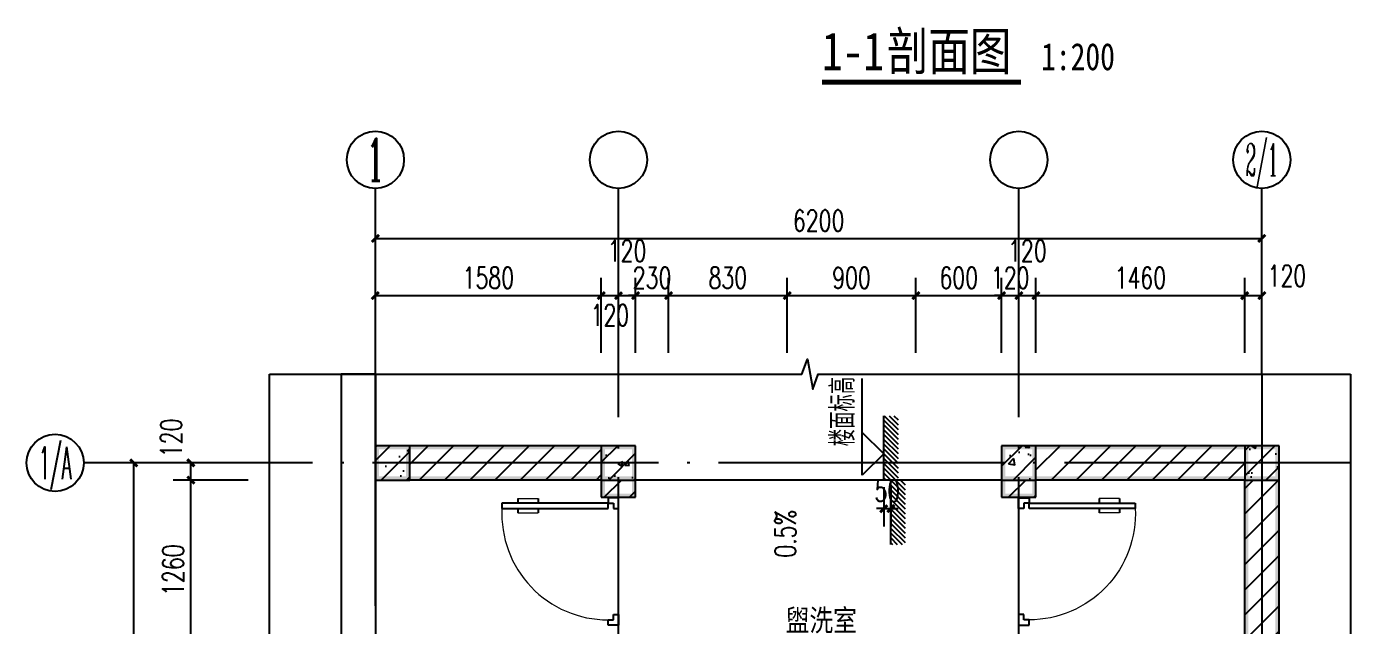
# Model space of a CAD drawing. Extents: x 14095202 to 14511487, y -1430609 to -90420.
# Drawn here: x 14390559 to 14427599, y -1336007 to -1319249 of the extents above; entities that cross this region are included whole.
import ezdxf
from ezdxf.enums import TextEntityAlignment as Align

# ---------------------------------------------------------------- set-up
doc = ezdxf.new("R2010")
doc.units = 0
doc.header["$LTSCALE"] = 1000
doc.header["$MEASUREMENT"] = 0
doc.linetypes.add('DOTE', pattern=[2.4200000000000004, 2, -0.2, 0.02, -0.2])
for name, color, linetype in [('AXIS', 3, 'Continuous'), ('AXIS_TEXT', 7, 'Continuous'), ('COLUMN', 2, 'Continuous'), ('DIM_ELEV', 3, 'Continuous'), ('DIM_SYMB', 3, 'Continuous'), ('DOTE', 1, 'DOTE'), ('PUB_DIM', 3, 'Continuous'), ('PUB_HATCH', 8, 'Continuous'), ('PUB_TEXT', 7, 'Continuous'), ('PUB_WALL', 9, 'Continuous'), ('WALL', 9, 'Continuous'), ('WALL-PARAPET', 6, 'Continuous'), ('WINDOW', 4, 'Continuous'), ('填充', 251, 'Continuous'), ('看线', 149, 'Continuous')]:
    doc.layers.add(name, color=color, linetype=linetype)
doc.styles.add('_TCH_AXIS', font='COMPLEX', dxfattribs={"bigfont": 'GBCBIG'})
doc.styles.add('_TCH_DIM', font='SIMPLEX', dxfattribs={"bigfont": 'GBCBIG'})
doc.styles.add('_TCH_DIM_T3', font='SIMPLEX', dxfattribs={"width": 0.7058823529411765, "bigfont": 'GBCBIG'})
doc.styles.add('COMPLEX', font='COMPLEX')
doc.styles.add('YAYA', font='', dxfattribs={"width": 0.8, "height": 1})
doc.styles.get('YAYA').set_extended_font_data('SimSun')
doc.dimstyles.new('_TCH_ARCH&&50', dxfattribs={"dimtxt": 148.75, "dimasz": 50, "dimexe": 125, "dimexo": 150, "dimgap": 50, "dimtad": 1, "dimdec": 0, "dimzin": 0, "dimdsep": 46, "dimtxsty": '_TCH_DIM_T3', "dimblk": 'ARCHTICK', "dimcen": 0.09, "dimclrt": 7, "dimazin": 2, "dimtfac": 1, "dimtdec": 0, "dimtix": 1, "dimtmove": 2, "dimatfit": 3, "dimfxl": 0, "dimtolj": 1, "dimtzin": 0, "dimarcsym": 0})
pattern_1 = [(45, (0, 89.755675), (-88.38838300365748, 88.3883830036575), [])]
pattern_2 = [(45, (0, 0), (-88.38834764831843, 88.38834764831844), []), (49.99999999999999, (0, 0), (358.6300913003767, -31.37606749129755), [37.5, -412.5]), (355, (0, 0), (-69.3756668065, 376.0960668500059), [30, -330]), (100.4514, (29.88584, -2.61467), (289.2546908570108, 344.7197710304768), [31.870095, -350.571056]), (46.18420000000002, (0, 100), (533.6205243128222, -82.75950716450905), [56.24999999999999, -618.7499999999999]), (96.6356, (44.4683725, 93.1033465), (467.3313527743517, 487.0589354502209), [47.805144, -525.8565]), (351.1842, (0, 100), (467.3309725668136, 487.0593004626623), [45, -495]), (21, (50, 75), (298.4535260592309, -201.3094453326694), [37.5, -412.5]), (326.0000000000001, (50, 75), (121.6576659607909, 362.5750225234265), [30, -330]), (71.4514, (74.8711165, 58.224197), (420.111314290745, 161.2652483549762), [31.870095, -350.571056]), (37.50000000000001, (0, 0), (6.079927658645334, 166.4469269156558), [0, -326, 0, -335, 0, -331.25]), (7.499999999999999, (0, 0), (131.5347687210743, 197.2058559411801), [0, -191, 0, -318.5, 0, -126.25]), (327.5, (-111.5, 0), (266.9112180862045, -11.27743586718988), [0, -125, 0, -390, 0, -517.5]), (317.5, (-161.5, 0), (291.5930846711931, 50.05249116615887), [0, -162.5, 0, -259, 0, -367.5])]

# ---------------------------------------------------------------- blocks, each defined once
blk = doc.blocks.new('A$C687E1119')
at = {"layer": '填充', "color": 148}
for p, q in [((99.99817921873182, 1777.743683399982), (122.2533696462633, 1799.998873827513)), ((99.99817921873182, 1710.391762492014), (189.605290554231, 1799.998873827513)), ((99.99817921873182, 1643.03984158393), (256.9572114621988, 1799.998873827513)), ((99.99817921873182, 1575.687920675962), (299.9981792187318, 1775.687920676079)), ((99.99817921873182, 1508.335999767878), (299.9981792188482, 1708.335999767995)), ((99.99817921873182, 1440.98407885991), (299.9981792187318, 1640.98407885991)), ((99.99817921873182, 1373.632157951826), (299.9981792187318, 1573.632157951826)), ((99.99817921873182, 1306.280237043859), (299.9981792187318, 1506.280237043859)), ((99.99817921873182, 1238.928316135891), (299.9981792187318, 1438.928316135891)), ((99.99817921873182, 1171.576395227807), (299.9981792187318, 1371.576395227807)), ((99.99817921873182, 1104.224474319839), (299.9981792187318, 1304.224474319839)), ((99.99817921873182, 1036.872553411755), (299.9981792187318, 1236.872553411755)), ((99.99817921873182, 969.520632503787), (299.9981792187318, 1169.520632503787)), ((-0.001820781268179417, 734.8167906877352), (299.9981792187318, 1034.816790687735)), ((99.99817921873182, 902.1687115957029), (299.9981792187318, 1102.168711595703)), ((232.5321832664777, 899.9988738275133), (299.9981792187318, 967.4648697797675)), ((-0.001820781268179417, 869.520632503787), (30.47642054234166, 899.9988738275133)), ((-0.001820781268179417, 802.1687115957029), (97.8283414504258, 899.9988738275133)), ((-0.001820781268179417, 667.4648697797675), (199.9981792187318, 867.4648697797675)), ((-0.001820781268179417, 600.1129488716833), (199.9981792187318, 800.1129488716833)), ((-0.001820781268179417, 532.7610279637156), (199.9981792187318, 732.7610279637156)), ((-0.001820781268179417, 465.4091070557479), (199.9981792187318, 665.4091070557479)), ((-0.001820781268179417, 398.0571861476637), (199.9981792187318, 598.0571861476637)), ((-0.001820781268179417, 330.7052652395796), (199.9981792187318, 530.7052652395796)), ((-0.001820781268179417, 263.3533443316119), (199.9981792187318, 463.3533443317283)), ((-0.001820781268179417, 196.0014234236442), (199.9981792187318, 396.0014234236442)), ((-0.001820781268179417, 128.64950251556), (199.9981792187318, 328.64950251556)), ((-0.001820781268179417, 61.29758160759229), (199.9981792187318, 261.2975816075923)), ((6.05139234662056, -0.001126172486692667), (199.9981792187318, 193.9456606996246)), ((73.4033132547047, -0.001126172486692667), (199.9981792187318, 126.5937397915404)), ((140.7552341627888, -0.001126172486692667), (199.9981792187318, 59.24181888345629))]:
    blk.add_line(p, q, dxfattribs=at)
at = {"layer": '看线', "color": 104}
blk.add_lwpolyline([(99.99817921873182, 1799.998873827513), (99.99817921873182, 899.9988738275133), (-0.001820781268179417, 899.9988738275133), (-0.001820781268179417, -0.001126172486692667)], dxfattribs=at)
blk = doc.blocks.new('$DorLib2D$00000009')
for p, q in [((0.4128784780300046, 0.9052619659617922), (0.4128784780300046, 0.08070055595349494)), ((0.4541065485304194, 0.9052619659617922), (0.4128784780300046, 0.9052619659617922)), ((0.4541065485304194, 0.08070055595349494), (0.4541065485304194, 0.9052619659617922)), ((0.4128784780300046, 0.7821568824082695), (0.3780038555081039, 0.7821568824082694)), ((0.4889811710523202, 0.7821568824082694), (0.4541065485304194, 0.7821568824082695)), ((0.4128784780300046, 0.6235084014994399), (0.3780038555081039, 0.6235084014994398)), ((0.4889811710523202, 0.6235084014994398), (0.4541065485304194, 0.6235084014994399)), ((-0.4941390729791224, 0.08070055595349494), (-0.4529110024787076, 0.08070055595349494)), ((-0.4941390729791224, -0.001755585047334795), (-0.4941390729791224, 0.08070055595349494)), ((-0.4529110024787076, 0.08070055595349494), (-0.4529110024787076, 0.03947248545308008)), ((-0.4529110024787076, 0.03947248545308008), (-0.4116829319782927, 0.03947248545308008)), ((-0.4116829319782927, 0.03947248545308008), (-0.4116829319782927, -0.001755585047334795)), ((0.4128784780300046, 0.08070055595349494), (0.4541065485304194, 0.08070055595349494)), ((0.4541065485304194, 0.03947248545308008), (0.4128784780300046, 0.03947248545308008)), ((0.4128784780300046, 0.03947248545308008), (0.4128784780300046, -0.001755585047334795)), ((0.4953346190308343, 0.08070055595349494), (0.4541065485304194, 0.08070055595349494)), ((0.4541065485304194, 0.08070055595349494), (0.4541065485304194, 0.03947248545308008)), ((0.4953346190308343, -0.001755585047334795), (0.4953346190308343, 0.08070055595349494)), ((-0.4941390729791224, -0.001755585047334795), (-0.4941390729791224, -0.001755585047334795)), ((-0.4116829319782927, -0.001755585047334795), (-0.4941390729791224, -0.001755585047334795)), ((0.4128784780300046, -0.001755585047334795), (0.4953346190308343, -0.001755585047334795)), ((0.4953346190308343, -0.001755585047334795), (0.4953346190308343, -0.001755585047334795))]:
    blk.add_line(p, q)
at = {"lineweight": 13}
for p, q in [((0.3780038555081039, 0.7821568824082694), (0.3780038555081039, 0.6235084014994398)), ((0.4889811710523202, 0.7821568824082694), (0.4889811710523202, 0.6235084014994398))]:
    blk.add_line(p, q, dxfattribs=at)
blk.add_arc((0.3716497624938499, 0.08173193500353383), 0.8245614100082972, 87.13397114007623, 180.0716668053313, dxfattribs=at)
blk = doc.blocks.new('_AXISO')
blk.add_circle((0, 0), 0.5)
at = {"layer": 'AXIS_TEXT', "style": 'COMPLEX', "width": 1.041666666666667}
blk.add_attdef('A', text='', height=0.56, dxfattribs=at).set_placement((-0.25, -0.28), (0.25, -0.28), align=Align.FIT)
blk = doc.blocks.new('_ArchTick')
at = {"color": 0, "linetype": 'ByBlock', "const_width": 0.4}
blk.add_lwpolyline([(-0.5, -0.5), (0.5, 0.5)], dxfattribs=at)
blk = doc.blocks.new('*D1175')
at = {"layer": 'AXIS', "color": 0, "lineweight": -2}
for p, q in [((-6320.000000238419, 650.0000000032596), (-6320.000000238419, 1575.000000002852)), ((-120.0000000037254, 650.0000000032596), (-120.0000000037254, 1575.000000002852)), ((-6320.000000238419, 1450.000000002852), (-120.0000000037254, 1450.000000002852))]:
    blk.add_line(p, q, dxfattribs=at)
at = {"layer": 'Defpoints', "color": 0}
for p in [(-120.0000000037254, 1450.000000002852), (-6320.000000238419, 500.0000000032596), (-120.0000000037255, 500.0000000032596)]:
    blk.add_point(p, dxfattribs=at)
at = {"layer": 'AXIS', "color": 0, "lineweight": -2, "xscale": 50, "yscale": 50, "zscale": 50, "rotation": 180}
blk.add_blockref('_ArchTick', (-6320.000000238419, 1450.000000002852), dxfattribs=at)
at = {"layer": 'AXIS', "color": 0, "lineweight": -2, "xscale": 50, "yscale": 50, "zscale": 50}
blk.add_blockref('_ArchTick', (-120.0000000037254, 1450.000000002852), dxfattribs=at)
at = {"layer": 'AXIS', "color": 7, "insert": (-3220.000000121072, 1574.375000002852), "char_height": 148.75, "attachment_point": 5, "style": '_TCH_DIM_T3'}
blk.add_mtext('\\A1;6200', dxfattribs=at)
blk = doc.blocks.new('*D1176')
at = {"layer": 'AXIS', "color": 0, "lineweight": -2}
for p, q in [((-6320.000000238419, 650.0000000032596), (-6320.000000238419, 1175.000000002852)), ((-4739.99999720417, 650.0000000032596), (-4739.99999720417, 1175.000000002852)), ((-6320.000000238419, 1050.000000002852), (-4739.99999720417, 1050.000000002852))]:
    blk.add_line(p, q, dxfattribs=at)
at = {"layer": 'Defpoints', "color": 0}
for p in [(-4739.99999720417, 1050.000000002852), (-6320.000000238419, 500.0000000032596), (-4739.99999720417, 500.0000000032596)]:
    blk.add_point(p, dxfattribs=at)
at = {"layer": 'AXIS', "color": 0, "lineweight": -2, "xscale": 50, "yscale": 50, "zscale": 50, "rotation": 180}
blk.add_blockref('_ArchTick', (-6320.000000238419, 1050.000000002852), dxfattribs=at)
at = {"layer": 'AXIS', "color": 0, "lineweight": -2, "xscale": 50, "yscale": 50, "zscale": 50}
blk.add_blockref('_ArchTick', (-4739.99999720417, 1050.000000002852), dxfattribs=at)
at = {"layer": 'AXIS', "color": 7, "insert": (-5529.999998721294, 1174.375000002852), "char_height": 148.75, "attachment_point": 5, "style": '_TCH_DIM_T3'}
blk.add_mtext('\\A1;1580', dxfattribs=at)
blk = doc.blocks.new('*D1177')
at = {"layer": 'AXIS', "color": 0, "lineweight": -2}
for p, q in [((-4739.99999720417, 650.0000000032596), (-4739.99999720417, 1175.000000002852)), ((-4620, 650.0000000032596), (-4620, 1175.000000002852)), ((-4739.99999720417, 1050.000000002852), (-4620, 1050.000000002852))]:
    blk.add_line(p, q, dxfattribs=at)
at = {"layer": 'Defpoints', "color": 0}
for p in [(-4620, 1050.000000002852), (-4739.99999720417, 500.0000000032596), (-4620, 500.0000000032596)]:
    blk.add_point(p, dxfattribs=at)
at = {"layer": 'AXIS', "color": 0, "lineweight": -2, "xscale": 50, "yscale": 50, "zscale": 50, "rotation": 180}
blk.add_blockref('_ArchTick', (-4739.99999720417, 1050.000000002852), dxfattribs=at)
at = {"layer": 'AXIS', "color": 0, "lineweight": -2, "xscale": 50, "yscale": 50, "zscale": 50}
blk.add_blockref('_ArchTick', (-4620, 1050.000000002852), dxfattribs=at)
at = {"layer": 'AXIS', "color": 7, "insert": (-4679.999998603016, 912.500000002794), "char_height": 148.75, "attachment_point": 5, "style": '_TCH_DIM_T3'}
blk.add_mtext('\\A1;120', dxfattribs=at)
blk = doc.blocks.new('*D1178')
at = {"layer": 'AXIS', "color": 0, "lineweight": -2}
for p, q in [((-4620, 650.0000000032596), (-4620, 1175.000000002852)), ((-4500, 650.0000000032596), (-4500, 1175.000000002852)), ((-4620, 1050.000000002852), (-4500, 1050.000000002852))]:
    blk.add_line(p, q, dxfattribs=at)
at = {"layer": 'Defpoints', "color": 0}
for p in [(-4500, 1050.000000002852), (-4620, 500.0000000032596), (-4500, 500.0000000032596)]:
    blk.add_point(p, dxfattribs=at)
at = {"layer": 'AXIS', "color": 0, "lineweight": -2, "xscale": 50, "yscale": 50, "zscale": 50, "rotation": 180}
blk.add_blockref('_ArchTick', (-4620, 1050.000000002852), dxfattribs=at)
at = {"layer": 'AXIS', "color": 0, "lineweight": -2, "xscale": 50, "yscale": 50, "zscale": 50}
blk.add_blockref('_ArchTick', (-4500, 1050.000000002852), dxfattribs=at)
at = {"layer": 'AXIS', "color": 7, "insert": (-4560, 1362.500000002794), "char_height": 148.75, "attachment_point": 5, "style": '_TCH_DIM_T3'}
blk.add_mtext('\\A1;120', dxfattribs=at)
blk = doc.blocks.new('*D1179')
at = {"layer": 'AXIS', "color": 0, "lineweight": -2}
for p, q in [((-4500, 650.0000000032596), (-4500, 1175.000000002852)), ((-4269.999992558733, 650.0000000032596), (-4269.999992558733, 1175.000000002852)), ((-4500, 1050.000000002852), (-4550, 1050.000000002852)), ((-4500, 1050.000000002852), (-4269.999992558733, 1050.000000002852)), ((-4269.999992558733, 1050.000000002852), (-4219.999992558733, 1050.000000002852))]:
    blk.add_line(p, q, dxfattribs=at)
at = {"layer": 'Defpoints', "color": 0}
for p in [(-4269.999992558733, 1050.000000002852), (-4500, 500.0000000032596), (-4269.999992558733, 500.0000000032596)]:
    blk.add_point(p, dxfattribs=at)
at = {"layer": 'AXIS', "color": 0, "lineweight": -2, "xscale": 50, "yscale": 50, "zscale": 50}
blk.add_blockref('_ArchTick', (-4500, 1050.000000002852), dxfattribs=at)
at = {"layer": 'AXIS', "color": 0, "lineweight": -2, "xscale": 50, "yscale": 50, "zscale": 50, "rotation": 180}
blk.add_blockref('_ArchTick', (-4269.999992558733, 1050.000000002852), dxfattribs=at)
at = {"layer": 'AXIS', "color": 7, "insert": (-4384.999996279366, 1174.375000002852), "char_height": 148.75, "attachment_point": 5, "style": '_TCH_DIM_T3'}
blk.add_mtext('\\A1;230', dxfattribs=at)
blk = doc.blocks.new('*D1180')
at = {"layer": 'AXIS', "color": 0, "lineweight": -2}
for p, q in [((-4269.999992558733, 650.0000000032596), (-4269.999992558733, 1175.000000002852)), ((-3440.000000014901, 650.0000000032596), (-3440.000000014901, 1175.000000002852)), ((-4269.999992558733, 1050.000000002852), (-3440.000000014901, 1050.000000002852))]:
    blk.add_line(p, q, dxfattribs=at)
at = {"layer": 'Defpoints', "color": 0}
for p in [(-3440.000000014901, 1050.000000002852), (-4269.999992558733, 500.0000000032596), (-3440.000000014901, 500.0000000032596)]:
    blk.add_point(p, dxfattribs=at)
at = {"layer": 'AXIS', "color": 0, "lineweight": -2, "xscale": 50, "yscale": 50, "zscale": 50, "rotation": 180}
blk.add_blockref('_ArchTick', (-4269.999992558733, 1050.000000002852), dxfattribs=at)
at = {"layer": 'AXIS', "color": 0, "lineweight": -2, "xscale": 50, "yscale": 50, "zscale": 50}
blk.add_blockref('_ArchTick', (-3440.000000014901, 1050.000000002852), dxfattribs=at)
at = {"layer": 'AXIS', "color": 7, "insert": (-3854.999996286817, 1174.375000002852), "char_height": 148.75, "attachment_point": 5, "style": '_TCH_DIM_T3'}
blk.add_mtext('\\A1;830', dxfattribs=at)
blk = doc.blocks.new('*D1181')
at = {"layer": 'AXIS', "color": 0, "lineweight": -2}
for p, q in [((-3440.000000014901, 650.0000000032596), (-3440.000000014901, 1175.000000002852)), ((-2540.000000014901, 650.0000000032596), (-2540.000000014901, 1175.000000002852)), ((-3440.000000014901, 1050.000000002852), (-2540.000000014901, 1050.000000002852))]:
    blk.add_line(p, q, dxfattribs=at)
at = {"layer": 'Defpoints', "color": 0}
for p in [(-2540.000000014901, 1050.000000002852), (-3440.000000014901, 500.0000000032596), (-2540.000000014901, 500.0000000032596)]:
    blk.add_point(p, dxfattribs=at)
at = {"layer": 'AXIS', "color": 0, "lineweight": -2, "xscale": 50, "yscale": 50, "zscale": 50, "rotation": 180}
blk.add_blockref('_ArchTick', (-3440.000000014901, 1050.000000002852), dxfattribs=at)
at = {"layer": 'AXIS', "color": 0, "lineweight": -2, "xscale": 50, "yscale": 50, "zscale": 50}
blk.add_blockref('_ArchTick', (-2540.000000014901, 1050.000000002852), dxfattribs=at)
at = {"layer": 'AXIS', "color": 7, "insert": (-2990.000000014901, 1174.375000002852), "char_height": 148.75, "attachment_point": 5, "style": '_TCH_DIM_T3'}
blk.add_mtext('\\A1;900', dxfattribs=at)
blk = doc.blocks.new('*D1182')
at = {"layer": 'AXIS', "color": 0, "lineweight": -2}
for p, q in [((-2540.000000014901, 650.0000000032596), (-2540.000000014901, 1175.000000002852)), ((-1939.999999986961, 650.0000000032596), (-1939.999999986961, 1175.000000002852)), ((-2540.000000014901, 1050.000000002852), (-1939.999999986961, 1050.000000002852))]:
    blk.add_line(p, q, dxfattribs=at)
at = {"layer": 'Defpoints', "color": 0}
for p in [(-1939.999999986961, 1050.000000002852), (-2540.000000014901, 500.0000000032596), (-1939.999999986961, 500.0000000032596)]:
    blk.add_point(p, dxfattribs=at)
at = {"layer": 'AXIS', "color": 0, "lineweight": -2, "xscale": 50, "yscale": 50, "zscale": 50, "rotation": 180}
blk.add_blockref('_ArchTick', (-2540.000000014901, 1050.000000002852), dxfattribs=at)
at = {"layer": 'AXIS', "color": 0, "lineweight": -2, "xscale": 50, "yscale": 50, "zscale": 50}
blk.add_blockref('_ArchTick', (-1939.999999986961, 1050.000000002852), dxfattribs=at)
at = {"layer": 'AXIS', "color": 7, "insert": (-2240.000000000931, 1174.375000002852), "char_height": 148.75, "attachment_point": 5, "style": '_TCH_DIM_T3'}
blk.add_mtext('\\A1;600', dxfattribs=at)
blk = doc.blocks.new('*D1183')
at = {"layer": 'AXIS', "color": 0, "lineweight": -2}
for p, q in [((-1939.999999986961, 650.0000000032596), (-1939.999999986961, 1175.000000002852)), ((-1819.999999990687, 650.0000000032596), (-1819.999999990687, 1175.000000002852)), ((-1939.999999986961, 1050.000000002852), (-1989.999999986961, 1050.000000002852)), ((-1939.999999986961, 1050.000000002852), (-1819.999999990687, 1050.000000002852)), ((-1819.999999990687, 1050.000000002852), (-1769.999999990687, 1050.000000002852))]:
    blk.add_line(p, q, dxfattribs=at)
at = {"layer": 'Defpoints', "color": 0}
for p in [(-1819.999999990687, 1050.000000002852), (-1939.999999986961, 500.0000000032596), (-1819.999999990687, 500.0000000032596)]:
    blk.add_point(p, dxfattribs=at)
at = {"layer": 'AXIS', "color": 0, "lineweight": -2, "xscale": 50, "yscale": 50, "zscale": 50}
blk.add_blockref('_ArchTick', (-1939.999999986961, 1050.000000002852), dxfattribs=at)
at = {"layer": 'AXIS', "color": 0, "lineweight": -2, "xscale": 50, "yscale": 50, "zscale": 50, "rotation": 180}
blk.add_blockref('_ArchTick', (-1819.999999990687, 1050.000000002852), dxfattribs=at)
at = {"layer": 'AXIS', "color": 7, "insert": (-1879.999999988824, 1174.375000002852), "char_height": 148.75, "attachment_point": 5, "style": '_TCH_DIM_T3'}
blk.add_mtext('\\A1;120', dxfattribs=at)
blk = doc.blocks.new('*D1184')
at = {"layer": 'AXIS', "color": 0, "lineweight": -2}
for p, q in [((-1819.999999990687, 650.0000000032596), (-1819.999999990687, 1175.000000002852)), ((-1700.000000059605, 650.0000000032596), (-1700.000000059605, 1175.000000002852)), ((-1819.999999990687, 1050.000000002852), (-1700.000000059605, 1050.000000002852))]:
    blk.add_line(p, q, dxfattribs=at)
at = {"layer": 'Defpoints', "color": 0}
for p in [(-1700.000000059605, 1050.000000002852), (-1819.999999990687, 500.0000000032596), (-1700.000000059605, 500.0000000032596)]:
    blk.add_point(p, dxfattribs=at)
at = {"layer": 'AXIS', "color": 0, "lineweight": -2, "xscale": 50, "yscale": 50, "zscale": 50, "rotation": 180}
blk.add_blockref('_ArchTick', (-1819.999999990687, 1050.000000002852), dxfattribs=at)
at = {"layer": 'AXIS', "color": 0, "lineweight": -2, "xscale": 50, "yscale": 50, "zscale": 50}
blk.add_blockref('_ArchTick', (-1700.000000059605, 1050.000000002852), dxfattribs=at)
at = {"layer": 'AXIS', "color": 7, "insert": (-1760.000000026077, 1362.500000002794), "char_height": 148.75, "attachment_point": 5, "style": '_TCH_DIM_T3'}
blk.add_mtext('\\A1;120', dxfattribs=at)
blk = doc.blocks.new('*D1185')
at = {"layer": 'AXIS', "color": 0, "lineweight": -2}
for p, q in [((-1700.000000059605, 650.0000000032596), (-1700.000000059605, 1175.000000002852)), ((-239.9999999664725, 650.0000000032596), (-239.9999999664725, 1175.000000002852)), ((-1700.000000059605, 1050.000000002852), (-239.9999999664725, 1050.000000002852))]:
    blk.add_line(p, q, dxfattribs=at)
at = {"layer": 'Defpoints', "color": 0}
for p in [(-239.9999999664725, 1050.000000002852), (-1700.000000059605, 500.0000000032596), (-239.9999999664725, 500.0000000032596)]:
    blk.add_point(p, dxfattribs=at)
at = {"layer": 'AXIS', "color": 0, "lineweight": -2, "xscale": 50, "yscale": 50, "zscale": 50, "rotation": 180}
blk.add_blockref('_ArchTick', (-1700.000000059605, 1050.000000002852), dxfattribs=at)
at = {"layer": 'AXIS', "color": 0, "lineweight": -2, "xscale": 50, "yscale": 50, "zscale": 50}
blk.add_blockref('_ArchTick', (-239.9999999664725, 1050.000000002852), dxfattribs=at)
at = {"layer": 'AXIS', "color": 7, "insert": (-970.0000000130385, 1174.375000002852), "char_height": 148.75, "attachment_point": 5, "style": '_TCH_DIM_T3'}
blk.add_mtext('\\A1;1460', dxfattribs=at)
blk = doc.blocks.new('*D1186')
at = {"layer": 'AXIS', "color": 0, "lineweight": -2}
for p, q in [((-239.9999999664725, 650.0000000032596), (-239.9999999664725, 1175.000000002852)), ((-120.0000000037254, 650.0000000032596), (-120.0000000037253, 1175.000000002852)), ((-239.9999999664725, 1050.000000002852), (-120.0000000037254, 1050.000000002852))]:
    blk.add_line(p, q, dxfattribs=at)
at = {"layer": 'Defpoints', "color": 0}
for p in [(-120.0000000037254, 1050.000000002852), (-239.9999999664725, 500.0000000032596), (-120.0000000037254, 500.0000000032596)]:
    blk.add_point(p, dxfattribs=at)
at = {"layer": 'AXIS', "color": 0, "lineweight": -2, "xscale": 50, "yscale": 50, "zscale": 50, "rotation": 180}
blk.add_blockref('_ArchTick', (-239.9999999664725, 1050.000000002852), dxfattribs=at)
at = {"layer": 'AXIS', "color": 0, "lineweight": -2, "xscale": 50, "yscale": 50, "zscale": 50}
blk.add_blockref('_ArchTick', (-120.0000000037254, 1050.000000002852), dxfattribs=at)
at = {"layer": 'AXIS', "color": 7, "insert": (54.99999999627471, 1187.500000002794), "char_height": 148.75, "attachment_point": 5, "style": '_TCH_DIM_T3'}
blk.add_mtext('\\A1;120', dxfattribs=at)
blk = doc.blocks.new('*D1187')
at = {"layer": 'AXIS', "color": 0, "lineweight": -2}
for p, q in [((-7209.999999780208, -120.0000000000582), (-8135.0000001695, -120.0000000000579)), ((-8010.000000169501, -5219.999999973457), (-8010.0000001695, -120.0000000000579)), ((-7209.999999780208, -5219.999999973457), (-8135.000000169501, -5219.999999973457))]:
    blk.add_line(p, q, dxfattribs=at)
at = {"layer": 'Defpoints', "color": 0}
for p in [(-8010.0000001695, -120.0000000000579), (-7059.999999780208, -120.0000000000582), (-7059.999999780208, -5219.999999973457)]:
    blk.add_point(p, dxfattribs=at)
at = {"layer": 'AXIS', "color": 0, "lineweight": -2, "xscale": 50, "yscale": 50, "zscale": 50}
for p, rotation in [((-8010.0000001695, -120.0000000000579), 90), ((-8010.000000169501, -5219.999999973457), 270)]:
    blk.add_blockref('_ArchTick', p, dxfattribs=dict(at, rotation=rotation))
at = {"layer": 'AXIS', "color": 7, "insert": (-8134.3750001695, -2669.999999986759), "char_height": 148.75, "attachment_point": 5, "rotation": 90, "style": '_TCH_DIM_T3'}
blk.add_mtext('\\A1;5100', dxfattribs=at)
blk = doc.blocks.new('*D1195')
at = {"layer": 'AXIS', "color": 0, "lineweight": -2}
for p, q in [((-7209.999999780208, -239.9999999560532), (-7735.000000169501, -239.999999956053)), ((-7610.000000169501, -1500), (-7610.000000169501, -239.9999999560531)), ((-7209.999999780208, -1500), (-7735.000000169501, -1500))]:
    blk.add_line(p, q, dxfattribs=at)
at = {"layer": 'Defpoints', "color": 0}
for p in [(-7610.000000169501, -239.9999999560531), (-7059.999999780208, -239.9999999560532), (-7059.999999780208, -1500)]:
    blk.add_point(p, dxfattribs=at)
at = {"layer": 'AXIS', "color": 0, "lineweight": -2, "xscale": 50, "yscale": 50, "zscale": 50}
for p, rotation in [((-7610.000000169501, -239.9999999560531), 90), ((-7610.000000169501, -1500), 270)]:
    blk.add_blockref('_ArchTick', p, dxfattribs=dict(at, rotation=rotation))
at = {"layer": 'AXIS', "color": 7, "insert": (-7734.375000169501, -869.9999999780277), "char_height": 148.75, "attachment_point": 5, "rotation": 90, "style": '_TCH_DIM_T3'}
blk.add_mtext('\\A1;1260', dxfattribs=at)
blk = doc.blocks.new('*D1196')
at = {"layer": 'AXIS', "color": 0, "lineweight": -2}
for p, q in [((-7209.999999780208, -120.0000000000582), (-7735.000000169501, -120.000000000058)), ((-7610.000000169501, -239.9999999560531), (-7610.000000169501, -120.0000000000581)), ((-7209.999999780208, -239.9999999560532), (-7735.000000169501, -239.999999956053))]:
    blk.add_line(p, q, dxfattribs=at)
at = {"layer": 'Defpoints', "color": 0}
for p in [(-7610.000000169501, -120.0000000000581), (-7059.999999780208, -120.0000000000582), (-7059.999999780208, -239.9999999560532)]:
    blk.add_point(p, dxfattribs=at)
at = {"layer": 'AXIS', "color": 0, "lineweight": -2, "xscale": 50, "yscale": 50, "zscale": 50}
for p, rotation in [((-7610.000000169501, -120.0000000000581), 90), ((-7610.000000169501, -239.9999999560531), 270)]:
    blk.add_blockref('_ArchTick', p, dxfattribs=dict(at, rotation=rotation))
at = {"layer": 'AXIS', "color": 7, "insert": (-7747.500000169501, 55), "char_height": 148.75, "attachment_point": 5, "rotation": 90, "style": '_TCH_DIM_T3'}
blk.add_mtext('\\A1;120', dxfattribs=at)
blk = doc.blocks.new('*D1226')
at = {"layer": 'Defpoints', "color": 0}
for p in [(-2764.414251893759, -140.000000243308), (-2714.414251893759, -140.000000243308), (-2714.414251893759, -440.000000243308)]:
    blk.add_point(p, dxfattribs=at)
at = {"layer": 'PUB_DIM', "color": 0, "lineweight": -2}
for p, q in [((-2764.414251893759, -290.000000243308), (-2764.414251893759, -565.000000243308)), ((-2714.414251893759, -290.000000243308), (-2714.414251893759, -565.000000243308)), ((-2764.414251893759, -440.000000243308), (-2814.414251893759, -440.000000243308)), ((-2764.414251893759, -440.000000243308), (-2714.414251893759, -440.000000243308)), ((-2714.414251893759, -440.000000243308), (-2664.414251893759, -440.000000243308))]:
    blk.add_line(p, q, dxfattribs=at)
at = {"layer": 'PUB_DIM', "color": 0, "lineweight": -2, "xscale": 50, "yscale": 50, "zscale": 50}
blk.add_blockref('_ArchTick', (-2764.414251893759, -440.000000243308), dxfattribs=at)
at = {"layer": 'PUB_DIM', "color": 0, "lineweight": -2, "xscale": 50, "yscale": 50, "zscale": 50, "rotation": 180}
blk.add_blockref('_ArchTick', (-2714.414251893759, -440.000000243308), dxfattribs=at)
at = {"layer": 'PUB_DIM', "color": 7, "insert": (-2739.414251893759, -315.625000243308), "char_height": 148.75, "attachment_point": 5, "style": '_TCH_DIM_T3'}
blk.add_mtext('\\A1;50', dxfattribs=at)
blk = doc.blocks.new('A$C63721CB0')
at = {"layer": 'COLUMN'}
for points in [[(-4500.000000001863, 0), (-4740.000000001863, 0), (-4715.000000001863, -25), (-4525.000000001863, -25)], [(-4740.000000001863, 0), (-4740.000000001863, -240), (-4715.000000001863, -215), (-4715.000000001863, -25)], [(-4500.000000001863, -240), (-4500.000000001863, 0), (-4525.000000001863, -25), (-4525.000000001863, -215)], [(-1700.000000001863, 0), (-1940.000000001863, 0), (-1915.000000001863, -25), (-1725.000000001863, -25)], [(-1940.000000001863, 0), (-1940.000000001863, -240), (-1915.000000001863, -215), (-1915.000000001863, -25)], [(-1700.000000001863, -240), (-1700.000000001863, 0), (-1725.000000001863, -25), (-1725.000000001863, -215)], [(0, 0), (-240, 0), (-215, -25), (-25, -25)], [(-240, 0), (-240, -240), (-215, -215), (-215, -25)], [(0, -240), (0, 0), (-25, -25), (-25, -215)], [(-6080.000000245869, -1.776497811079025e-07), (-6320.000000245869, -1.776497811079025e-07), (-6295.000000245869, -25.00000017764978), (-6105.000000245869, -25.00000017764978)], [(-6320.000000245869, -1.776497811079025e-07), (-6320.000000245869, -240.0000001776498), (-6295.000000245869, -215.0000001776498), (-6295.000000245869, -25.00000017764978)], [(-6080.000000245869, -240.0000001776498), (-6080.000000245869, -1.776497811079025e-07), (-6105.000000245869, -25.00000017764978), (-6105.000000245869, -215.0000001776498)], [(-6320.000000245869, -240.0000001776498), (-6080.000000245869, -240.0000001776498), (-6105.000000245869, -215.0000001776498), (-6295.000000245869, -215.0000001776498)], [(-4740.000000001863, -240), (-4500.000000001863, -240), (-4525.000000001863, -215), (-4715.000000001863, -215)], [(-1940.000000001863, -240), (-1700.000000001863, -240), (-1725.000000001863, -215), (-1915.000000001863, -215)], [(-240, -240), (0, -240), (-25, -215), (-215, -215)]]:
    blk.add_hatch(color=256, dxfattribs=at).paths.add_polyline_path(points)
at = {"layer": 'PUB_HATCH'}
h = blk.add_hatch(dxfattribs=at)
h.set_pattern_fill('普通砖', color=256, scale=50, style=0)
h.set_pattern_definition(pattern_1)
h.paths.add_polyline_path([(-6080.000000245869, -1.776497811079025e-07), (-6080.000000245869, -240), (-4740.000000001863, -240), (-4740.000000001863, 0)])
h = blk.add_hatch(dxfattribs=at)
h.set_pattern_fill('钢筋混凝土', color=256, scale=50, style=0)
h.set_pattern_definition(pattern_2)
h.paths.add_polyline_path([(-4740.000000001863, -240), (-4500.000000001863, -240), (-4500.000000001863, 0), (-4740.000000001863, 0)])
h = blk.add_hatch(dxfattribs=at)
h.set_pattern_fill('钢筋混凝土', color=256, scale=50, style=0)
h.set_pattern_definition(pattern_2)
h.paths.add_polyline_path([(-1940.000000001863, -240), (-1700.000000001863, -240), (-1700.000000001863, 0), (-1940.000000001863, 0)])
h = blk.add_hatch(dxfattribs=at)
h.set_pattern_fill('普通砖', color=256, scale=50, style=0)
h.set_pattern_definition(pattern_1)
h.paths.add_polyline_path([(-1700.000000001863, 0), (-1700.000000001863, -240), (-240, -240), (-240, 0)])
h = blk.add_hatch(dxfattribs=at)
h.set_pattern_fill('钢筋混凝土', color=256, scale=50, style=0)
h.set_pattern_definition(pattern_2)
h.paths.add_polyline_path([(-240, -240), (0, -240), (0, 0), (-240, 0)])
h = blk.add_hatch(dxfattribs=at)
h.set_pattern_fill('钢筋混凝土', color=256, scale=50, style=0)
h.set_pattern_definition(pattern_2)
h.paths.add_polyline_path([(-6320.000000245869, -240.0000001776498), (-6080.000000245869, -240.0000001776498), (-6080.000000245869, -1.776497811079025e-07), (-6320.000000245869, -1.776497811079025e-07)])
h = blk.add_hatch(dxfattribs=at)
h.set_pattern_fill('普通砖', color=256, scale=50, style=0)
h.set_pattern_definition(pattern_1)
h.paths.add_polyline_path([(-4500.000000001863, -240), (-4740.000000001863, -240), (-4740.000000001863, -360.0000000733416), (-4500.000000001863, -360.0000000733416)])
h = blk.add_hatch(dxfattribs=at)
h.set_pattern_fill('普通砖', color=256, scale=50, style=0)
h.set_pattern_definition(pattern_1)
h.paths.add_polyline_path([(-1700.000000001863, -240), (-1940.000000001863, -240), (-1940.000000001863, -360.0000000733416), (-1700.000000001863, -360.0000000733417)])
h = blk.add_hatch(dxfattribs=at)
h.set_pattern_fill('普通砖', color=256, scale=50, style=0)
h.set_pattern_definition(pattern_1)
h.paths.add_polyline_path([(-1.862645149230957e-09, -240), (-240.0000000018626, -240), (-240.0000000018626, -5219.999999973457), (-1.862645149230957e-09, -5219.999999973457)])
at = {"layer": 'PUB_WALL'}
for points in [[(-6080.000000245869, -1.776497811079025e-07), (-6080.000000245869, -24.99999999999999), (-4740.000000001863, -24.99999999999996), (-4740.000000001863, 0)], [(-1700.000000001863, 0), (-1700.000000001863, -25), (-240, -24.99999999999996), (-240, 0)], [(-6080.000000245869, -215), (-6080.000000245869, -240), (-4740.000000001863, -240), (-4740.000000001863, -215)], [(-4715.000000001863, -240), (-4740.000000001863, -240), (-4740.000000001863, -360.0000000733416), (-4715.000000001863, -335.0000000733417)], [(-4500.000000001863, -240), (-4525.000000001863, -239.9999999999999), (-4525.000000001863, -335.0000000733417), (-4500.000000001863, -360.0000000733416)], [(-1915.000000001863, -240), (-1940.000000001863, -240), (-1940.000000001863, -360.0000000733416), (-1915.000000001863, -335.0000000733417)], [(-1700.000000001863, -240), (-1725.000000001863, -240), (-1725.000000001863, -335.0000000733418), (-1700.000000001863, -360.0000000733417)], [(-1700.000000001863, -215), (-1700.000000001863, -240), (-240, -240), (-240.0000000000001, -215)], [(-215.0000000018626, -240), (-240.0000000018626, -240), (-240.0000000018626, -5219.999999973457), (-215.0000000018626, -5219.999999973457)], [(-1.862645149230957e-09, -240), (-25.00000000186265, -239.9999999999995), (-25.00000000186265, -5219.999999973457), (-1.862645149230957e-09, -5219.999999973457)], [(-4740.000000001863, -360.0000000733416), (-4500.000000001863, -360.0000000733416), (-4525.000000001863, -335.0000000733417), (-4715.000000001863, -335.0000000733417)], [(-1940.000000001863, -360.0000000733416), (-1700.000000001863, -360.0000000733417), (-1725.000000001863, -335.0000000733418), (-1915.000000001863, -335.0000000733417)]]:
    blk.add_hatch(color=256, dxfattribs=at).paths.add_polyline_path(points)
at = {"layer": 'AXIS'}
for p, q in [((-6320.000000238419, 500.0000000032596), (-6320.000000238419, 1800.000000002852)), ((-4620.000000001863, 500.0000000032596), (-4620.000000001863, 1800.000000002852)), ((-1819.999999990687, 500.0000000032596), (-1819.999999990686, 1800.000000002852)), ((-120.0000000037253, 500.0000000032596), (-120.0000000037249, 1800.000000002852)), ((-7059.999999780207, -120.0000000000582), (-8360.0000001695, -120.0000000000581))]:
    blk.add_line(p, q, dxfattribs=at)
at = {"layer": 'COLUMN'}
for p, q in [((-4500.000000001863, 0), (-4740.000000001863, 0)), ((-4740.000000001863, 0), (-4740.000000001863, -240)), ((-4500.000000001863, -240), (-4500.000000001863, 0)), ((-1700.000000001863, 0), (-1940.000000001863, 0)), ((-1940.000000001863, 0), (-1940.000000001863, -240)), ((-1700.000000001863, -240), (-1700.000000001863, 0)), ((0, 0), (-240, 0)), ((-240, 0), (-240, -240)), ((0, -240), (0, 0)), ((-6080.000000245869, -1.776497811079025e-07), (-6320.000000245869, -1.776497811079025e-07)), ((-6320.000000245869, -1.776497811079025e-07), (-6320.000000245869, -240.0000001776498)), ((-6080.000000245869, -240.0000001776498), (-6080.000000245869, -1.776497811079025e-07)), ((-6320.000000245869, -240.0000001776498), (-6080.000000245869, -240.0000001776498)), ((-4740.000000001863, -240), (-4500.000000001863, -240)), ((-1940.000000001863, -240), (-1700.000000001863, -240)), ((-240, -240), (0, -240))]:
    blk.add_line(p, q, dxfattribs=at)
at = {"layer": 'DIM_ELEV'}
for p, q in [((-2914.414251893759, -206.3810773093719), (-2914.414251893759, 469.3478535765316)), ((-2764.414251893759, -56.3810773093719), (-2914.414251893759, 93.6189226906281)), ((-2764.414251893759, -56.3810773093719), (-2914.414251893759, -206.3810773093719))]:
    blk.add_line(p, q, dxfattribs=at)
at = {"layer": 'DIM_SYMB'}
for points in [[(-7060.000000283122, 500.0000000034925), (-3336.250000143424, 500.000000001656), (-3298.033125545421, 605.0000000016371), (-3261.004459596747, 395.0000000016188), (-3223.750000143424, 500.0000000016005), (499.9999999962747, 499.999999999764)], [(-7060.00000100024, -5960.000000632834), (-7060.000000647926, -2786.250000314671), (-7165.000000643683, -2748.033125705063), (-6955.000000639572, -2711.004459779598), (-7060.000000635438, -2673.750000314671), (-7060.000000283122, 500.0000000034925)], [(499.9999999962747, 499.9999999997672), (499.9999999962741, -2673.749999984051), (604.9999999962741, -2711.966874582002), (394.9999999962741, -2748.99554053078), (499.9999999962741, -2786.249999984051), (499.9999999962735, -5959.999999967869)]]:
    blk.add_lwpolyline(points, dxfattribs=at)
blk.add_lwpolyline([(-3325.972214065492, -312.3858710932545, 0, 0, 0), (-3325.972214065492, -762.3858710988425, 40.00000000000001, 0, 0), (-3325.972214065492, -912.3858710988425, 0, 0, 0)], format="xyseb", dxfattribs=at)
at = {"layer": 'DOTE'}
for p, q in [((-6320.000000238419, -5959.999999967869), (-6320.000000238419, 500.0000000032596)), ((-4620.000000001863, -2220), (-4620.000000001863, 500.0000000023283)), ((-1820.000000001863, -2220), (-1820.000000001863, 500.0000000009313)), ((-120.0000000279397, 500), (-120.0000000037253, -5959.999999967869)), ((500, -120), (-7060.000000229105, -120))]:
    blk.add_line(p, q, dxfattribs=at)
at = {"layer": 'WALL'}
for p, q in [((-4740.000000001863, -0), (-6080.000000245869, 0)), ((-240, -0), (-1700.000000001863, 0)), ((-4740.000000001863, -240), (-6080.000000245869, -240)), ((-4740.000000001863, -240), (-4740.000000001863, -360.0000000733416)), ((-4500.000000001863, -360.0000000733416), (-4500.000000001863, -240)), ((-1940.000000001863, -240), (-1940.000000001863, -360.0000000733416)), ((-1700.000000001863, -360.0000000733417), (-1700.000000001863, -240)), ((-240.0000000018626, -240), (-1700.000000001863, -240)), ((-240.0000000018626, -5219.999999973457), (-240.0000000018626, -240)), ((-1.862645149230957e-09, -5219.999999973457), (-1.862645149230957e-09, -240)), ((-4740.000000001863, -360.0000000733416), (-4500.000000001863, -360.0000000733416)), ((-1940.000000001863, -360.0000000733416), (-1700.000000001863, -360.0000000733417))]:
    blk.add_line(p, q, dxfattribs=at)
at = {"layer": 'WALL-PARAPET'}
for p, q in [((-6560.000000238419, 500.0000000032597), (-6560.000000238419, -80.05925100622696)), ((-6320.000000238419, 500.0000000032596), (-6560.000000238419, 500.0000000032597)), ((-6320.000000238419, 500.0000000032596), (-6320.000000238419, -1.776497811079025e-07)), ((-6560.000000238419, -80.05925100622696), (-6560.000000238419, -5459.999999973458)), ((-6320.000000238419, -240.0000001776498), (-6320.000000238419, -5219.999999973457))]:
    blk.add_line(p, q, dxfattribs=at)
at = {"layer": 'WINDOW'}
blk.add_line((-1939.999999785796, -240.0000003520399), (-4500.000000001863, -240), dxfattribs=at)
at = {"extrusion": (0, 0, -1), "xscale": 0.5, "yscale": 0.5, "zscale": -0.5, "rotation": 180}
blk.add_blockref('A$C687E1119', (2764.41334150359, 209.9994366716128), dxfattribs=at)
at = {"layer": 'AXIS'}
ref = blk.add_blockref('_AXISO', (-6320.000000238419, 2000.000000002852), dxfattribs=dict(at, xscale=400, yscale=400, zscale=400))
ref.add_attrib('A', '1', dxfattribs={"layer": 'AXIS_TEXT', "ltscale": 0.5, "height": 294.1264096057785, "style": '_TCH_AXIS'}).set_placement((-6383.027088011086, 1852.936795199963), (-6256.972912465752, 1852.936795199963), align=Align.FIT)
at = {"layer": 'AXIS', "xscale": 400, "yscale": 400, "zscale": 400}
for p in [(-4620.000000001863, 2000.000000002852), (-1819.999999990686, 2000.000000002852)]:
    blk.add_blockref('_AXISO', p, dxfattribs=at)
at = {"layer": 'AXIS'}
ref = blk.add_blockref('_AXISO', (-120.0000000037248, 2000.000000002852), dxfattribs=dict(at, xscale=400, yscale=400, zscale=400))
ref.add_attrib('A', '2/1', dxfattribs={"layer": 'AXIS_TEXT', "ltscale": 0.5, "height": 226.2741699796952, "style": '_TCH_AXIS', "width": 0.411764705882353}).set_placement((-233.1370849935724, 1886.862915013005), (-6.862915013877227, 1886.862915013005), align=Align.FIT)
ref = blk.add_blockref('_AXISO', (-8560.0000001695, -120.000000000058), dxfattribs=dict(at, xscale=400, yscale=400, zscale=400))
ref.add_attrib('A', '1/A', dxfattribs={"layer": 'AXIS_TEXT', "ltscale": 0.5, "height": 226.2741699796952, "style": '_TCH_AXIS', "width": 0.3818181818181851}).set_placement((-8673.13708515935, -233.1370849899056), (-8446.862915179652, -233.1370849899056), align=Align.FIT)
at = {"layer": 'WINDOW', "xscale": 900, "zscale": 900, "rotation": 90}
for p, yscale in [((-4620.000000001863, -810.0000000733417), 900), ((-1820.000000001863, -810.0000000733417), -900)]:
    blk.add_blockref('$DorLib2D$00000009', p, dxfattribs=dict(at, yscale=yscale))
at = {"layer": 'PUB_TEXT', "style": '_TCH_DIM'}
blk.add_text('楼面标高', height=168.7943262411347, rotation=90, dxfattribs=at).set_placement((-2966.914251893759, -3.630869827723785))
at = {"layer": 'PUB_TEXT', "style": '_TCH_DIM', "width": 0.7058823529411765}
blk.add_text('0.5%%%', height=148.75, rotation=90, dxfattribs=at).set_placement((-3378.472214065492, -782.3858710960485))
at = {"layer": 'PUB_TEXT', "style": 'YAYA', "width": 0.8}
blk.add_text('盥洗室', height=151.8987341772152, dxfattribs=at).set_placement((-3449.798137065023, -1296.556548628025))
at = {"layer": 'AXIS'}
for p1, p2, distance, text, picture, middle in [((-6320.000000238419, 500.0000000032596), (-120.0000000037255, 500.0000000032596), 949.9999999995923, '6200', '*D1175', (-3220.000000121072, 1574.375000002852)), ((-6320.000000238419, 500.0000000032596), (-4739.99999720417, 500.0000000032596), 549.9999999995923, '1580', '*D1176', (-5529.999998721294, 1174.375000002852)), ((-4500, 500.0000000032596), (-4269.999992558733, 500.0000000032596), 549.9999999995923, '230', '*D1179', (-4384.999996279366, 1174.375000002852)), ((-4269.999992558733, 500.0000000032596), (-3440.000000014901, 500.0000000032596), 549.9999999995923, '830', '*D1180', (-3854.999996286817, 1174.375000002852)), ((-3440.000000014901, 500.0000000032596), (-2540.000000014901, 500.0000000032596), 549.9999999995923, '900', '*D1181', (-2990.000000014901, 1174.375000002852)), ((-2540.000000014901, 500.0000000032596), (-1939.999999986961, 500.0000000032596), 549.9999999995923, '600', '*D1182', (-2240.000000000931, 1174.375000002852)), ((-1939.999999986961, 500.0000000032596), (-1819.999999990687, 500.0000000032596), 549.9999999995923, '120', '*D1183', (-1879.999999988824, 1174.375000002852)), ((-1700.000000059605, 500.0000000032596), (-239.9999999664725, 500.0000000032596), 549.9999999995923, '1460', '*D1185', (-970.0000000130385, 1174.375000002852)), ((-7059.999999780208, -5219.999999973457), (-7059.999999780208, -120.0000000000582), 950.000000389292, '5100', '*D1187', (-8134.3750001695, -2669.999999986759)), ((-7059.999999780208, -1500), (-7059.999999780208, -239.9999999560532), 550.0000003892928, '1260', '*D1195', (-7734.375000169501, -869.9999999780277))]:
    dim = blk.add_aligned_dim(p1=p1, p2=p2, distance=distance, text=text, dimstyle='_TCH_ARCH&&50', dxfattribs=at)
    dim.commit()
    dim.dimension.update_dxf_attribs({"geometry": picture, "text_midpoint": middle})
for base, p1, p2, angle, picture, middle in [((-4500, 1050.000000002852), (-4620, 500.0000000032596), (-4500, 500.0000000032596), 0, '*D1178', (-4560, 1362.500000002794)), ((-1700.000000059605, 1050.000000002852), (-1819.999999990687, 500.0000000032596), (-1700.000000059605, 500.0000000032596), 0, '*D1184', (-1760.000000026077, 1362.500000002794)), ((-120.0000000037254, 1050.000000002852), (-239.9999999664725, 500.0000000032596), (-120.0000000037254, 500.0000000032596), 0, '*D1186', (54.99999999627471, 1187.500000002794)), ((-4620, 1050.000000002852), (-4739.99999720417, 500.0000000032596), (-4620, 500.0000000032596), 0, '*D1177', (-4679.999998603016, 912.500000002794)), ((-7610.000000169501, -120.0000000000581), (-7059.999999780208, -239.9999999560532), (-7059.999999780208, -120.0000000000582), 90, '*D1196', (-7747.500000169501, 55))]:
    dim = blk.add_linear_dim(base=base, p1=p1, p2=p2, angle=angle, text='120', dimstyle='_TCH_ARCH&&50', dxfattribs=at)
    dim.commit()
    dim.dimension.update_dxf_attribs({"geometry": picture, "text_midpoint": middle, "dimtype": 161})
at = {"layer": 'PUB_DIM'}
dim = blk.add_aligned_dim(p1=(-2764.414251893759, -140.000000243308), p2=(-2714.414251893759, -140.000000243308), distance=-300, text='50', dimstyle='_TCH_ARCH&&50', dxfattribs=at)
dim.commit()
dim.dimension.update_dxf_attribs({"geometry": '*D1226', "text_midpoint": (-2739.414251893759, -315.625000243308)})

msp = doc.modelspace()

# ---------------------------------------------------------------- linework, layer by layer
at = {"layer": 'DIM_SYMB', "const_width": 140}
msp.add_lwpolyline([(14412813.51770831, -1320809.836461868), (14418381.61897413, -1320809.836461868)], dxfattribs=at)

# ---------------------------------------------------------------- block references
at = {"ltscale": 0.5, "xscale": 4, "yscale": 4, "zscale": 4}
msp.add_blockref('A$C63721CB0', (14425598.68214566, -1330977.357833868), dxfattribs=at)

# ---------------------------------------------------------------- texts
at = {"layer": 'PUB_TEXT', "style": 'YAYA', "width": 0.8}
for s, height, p in [('剖面图', 1063.291139240506, (14414628.20125261, -1320471.199082866)), ('1-1', 1063.291139240506, (14412813.51770831, -1320471.199082866)), ('1:200', 759.493670886076, (14418941.61897413, -1320471.199082866))]:
    msp.add_text(s, height=height, dxfattribs=at).set_placement(p)

doc.saveas('drawing.dxf')
